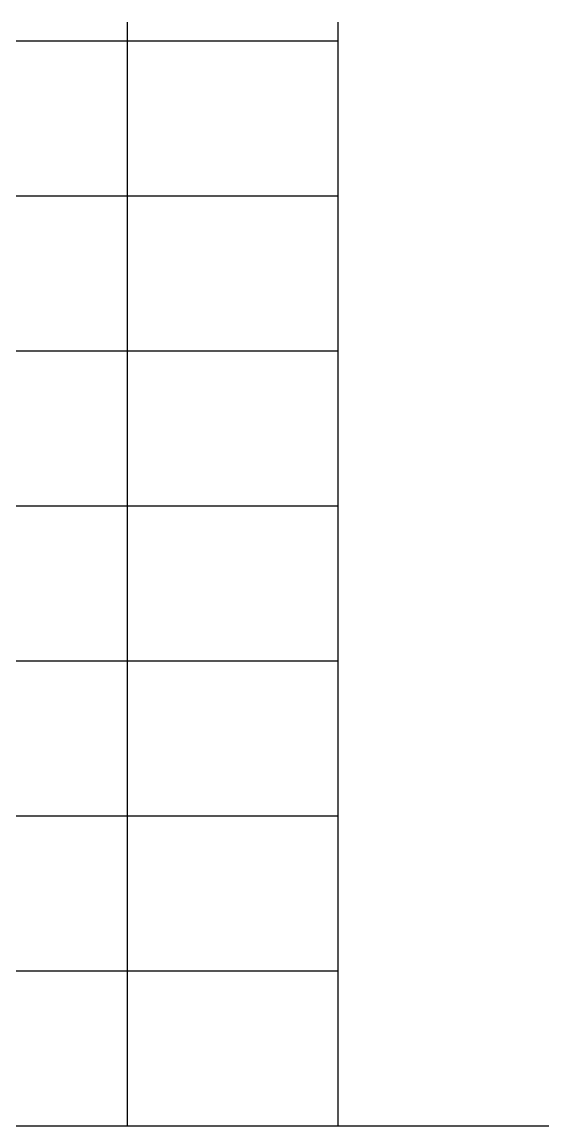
# Model space of a CAD drawing. Header units: millimetres. Extents: x 0 to 6044, y -1712 to 410.
# Drawn here: x 5069 to 6044, y -1712 to 332 of the extents above; entities that cross this region are included whole.
import ezdxf

# ---------------------------------------------------------------- set-up
doc = ezdxf.new("R2010")
doc.units = ezdxf.units.MM

msp = doc.modelspace()

# ---------------------------------------------------------------- linework, layer by layer
for p, q in [((5264, -1711.945), (5264, 331.866)), ((5654, -1711.945), (5654, 331.866)), ((4874, 297.027), (5654, 297.027)), ((4874, 10.027), (5654, 10.027)), ((4874, -277), (5654, -277)), ((4874, -563.945), (5654, -563.945)), ((4874, -850.945), (5654, -850.945)), ((4874, -1137.973), (5654, -1137.973)), ((4874, -1424.945), (5654, -1424.945)), ((4874, -1711.945), (5264, -1711.945)), ((5264, -1711.945), (5654, -1711.945)), ((5654, -1711.945), (6044, -1711.945))]:
    msp.add_line(p, q)

doc.saveas('drawing.dxf')
